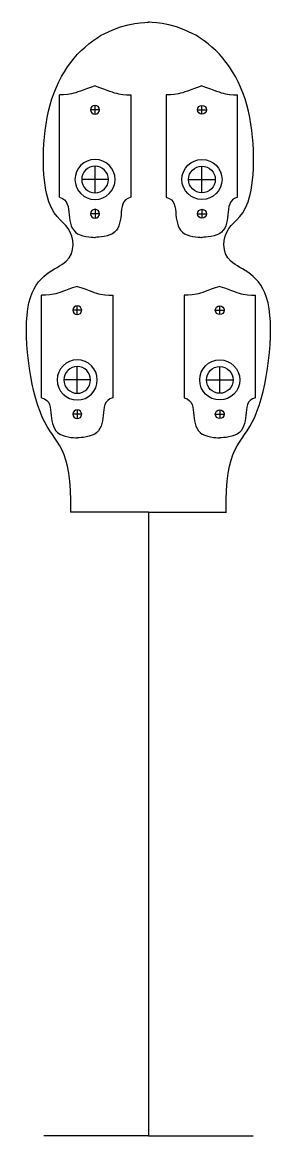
# Model space of a CAD drawing. Header units: millimetres. Extents: x -28 to 28, y -140 to 110.
import ezdxf

# ---------------------------------------------------------------- set-up
doc = ezdxf.new("R2010")
doc.units = ezdxf.units.MM
doc.layers.get('0').update_dxf_attribs({"linetype": 'CONTINUOUS', "lineweight": 25, "true_color": 0x000000})

# ---------------------------------------------------------------- blocks, each defined once
blk = doc.blocks.new('tuner')
for p, q in [((-8, 19), (-8, -4)), ((8, -4), (8, 19)), ((-1, 15.65), (1, 15.65)), ((0, 14.65), (0, 16.65)), ((0, -3), (0, 3)), ((-3, 0), (3, 0)), ((0, -6.7), (0, -8.7)), ((-1, -7.7), (1, -7.7))]:
    blk.add_line(p, q)
for centre, radius in [((0, 15.65), 1), ((0, 0), 4.5), ((0, 0), 3), ((0, -7.7), 1)]:
    blk.add_circle(centre, radius)
for points in [[(0, 21), (-3, 20), (-5, 19), (-8, 19), (-8, 19)], [(0, 21), (3, 20), (5, 19), (8, 19), (8, 19)], [(-8, -4), (-6, -4.5), (-6, -8), (-5, -13), (0, -13), (0, -13)], [(8, -4), (6, -4.5), (6, -8), (5, -13), (0, -13), (0, -13)]]:
    blk.add_open_spline(points, degree=3)

msp = doc.modelspace()

# ---------------------------------------------------------------- linework, layer by layer
for p, q in [((0, 0), (-17.5, 0)), ((0, 0), (17.5, 0)), ((0, 0), (0, -140)), ((0, -140), (-23.5, -140)), ((0, -140), (0, -140)), ((0, -140), (23.5, -140))]:
    msp.add_line(p, q)
for points in [[(-17.47, 0), (-17, 15), (-25, 15), (-30, 53), (-16, 55), (-17, 65), (-24, 67), (-24, 95), (-10, 110), (0, 110), (0, 110)], [(17.47, 0), (17, 15), (25, 15), (30, 53), (16, 55), (17, 65), (24, 67), (24, 95), (10, 110), (0, 110), (0, 110)]]:
    msp.add_open_spline(points, degree=3)

# ---------------------------------------------------------------- block references
at = {"yscale": -1, "rotation": 180}
for p in [(-12, 74.7), (-16, 29.7)]:
    msp.add_blockref('tuner', p, dxfattribs=at)
for p in [(12, 74.7), (16, 29.7)]:
    msp.add_blockref('tuner', p)

doc.saveas('drawing.dxf')
